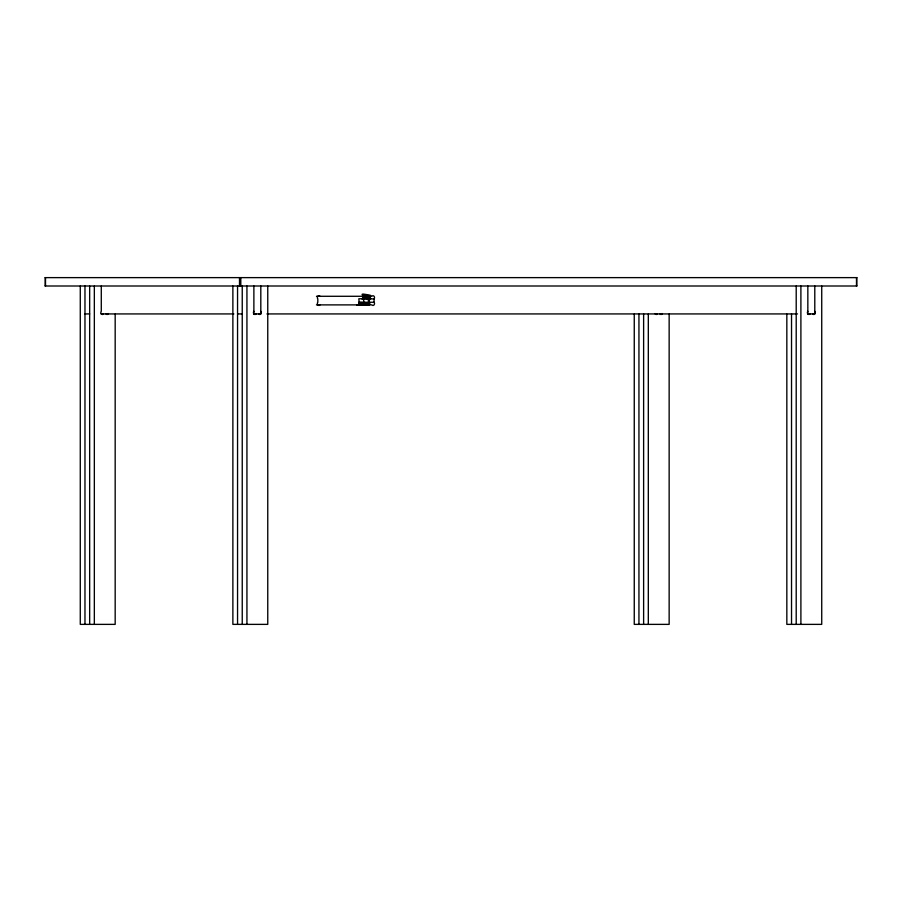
<?xml version="1.0" encoding="UTF-8"?>
<svg xmlns="http://www.w3.org/2000/svg" width="902" height="902" viewBox="0 0 902 902"><rect width="100%" height="100%" fill="white"/><g stroke="black" fill="none" stroke-linecap="round" stroke-linejoin="round"><path stroke-width="1.35" d="M361.668 298.776C367.385 296.115 354.385 291.921 370.812 295.439M358.274 305.316L359.278 303.726L358.838 298.776L370.361 298.675M368.208 298.776L368.659 303.726L367.745 305.271L356.651 304.887M363.202 297.153L370.237 297.029M368.568 304.211L359.199 304.211L368.625 303.974M363.01 297.84L370.079 297.739M358.94 304.752L368.433 304.549M367.926 305.158L356.888 305.124M362.435 298.528L370.812 298.393M362.965 305.316L363.968 303.726L363.517 298.776M362.164 298.675L370.643 298.528M366.359 298.776L367.813 297.513L367.294 295.439M45.111 277.624L856.889 277.624M45.111 286.002L856.889 286.002M362.683 295.506L369.786 295.597M362.829 295.687L369.921 295.777M362.954 295.879L370.034 295.98M363.055 296.082L370.124 296.194M316.478 296.284L371.872 296.284A1.86 1.545 -90 0 1 374.059 296.284A1.86 1.545 -90 0 1 374.059 298.912L374.059 302.26A1.86 1.545 -90 0 1 374.059 304.887A1.86 1.545 -90 0 1 371.872 304.887L316.455 304.887M363.156 296.431L370.215 296.544M363.202 296.668L370.226 296.668M363.213 296.792L370.237 296.916M363.179 297.277L370.215 297.277M363.134 297.513L370.192 297.389M363.089 297.626L370.124 297.626M362.897 298.043L369.978 297.942M362.762 298.224L369.854 298.134M367.182 296.284A1.86 1.545 -90 0 1 369.369 296.284A1.86 1.545 -90 0 1 369.369 298.912L374.059 298.912M358.838 302.26L368.275 302.35M368.67 305.372A1.86 1.545 -90 0 0 369.369 302.26L374.059 302.26M358.973 302.441L368.456 302.655M359.086 302.655L368.512 302.756M359.176 302.88L368.546 302.88M359.21 302.993L368.614 303.106M359.278 303.354L368.647 303.354M359.289 303.478L368.659 303.478M359.278 303.726L368.659 303.602M359.267 303.85L368.647 303.85M359.109 304.436L368.523 304.324M358.872 304.842L368.309 304.752M84.968 313.93L89.659 313.93M101.125 313.93L233.855 313.93M237.553 313.93L242.243 313.93M253.71 313.93L260.813 313.93A1.86 1.545 -90 0 0 260.813 311.303M266.913 313.93L797.526 313.93M807.685 313.93L814.788 313.93L814.788 286.002M366.64 305.338L366.032 304.887M361.95 305.338L361.341 304.887M856.742 277.624L856.742 286.002M856.494 277.624L856.494 286.002M821.733 286.047L821.733 624.376L786.837 624.376L786.837 314.133M807.842 286.002L807.842 313.93A1.86 1.545 -90 0 0 810.03 313.93M800.897 286.047L800.897 624.376M796.207 286.047L796.207 624.376M791.528 313.93L791.528 624.376M669.149 314.133L669.149 624.376L634.253 624.376L634.253 314.133M648.312 314.133L648.312 624.376M643.622 313.93L643.622 624.376M638.943 313.93L638.943 624.376M369.369 298.912L369.369 302.26M267.759 286.047L267.759 624.376L232.874 624.376L232.874 286.047M260.813 286.002L260.813 313.93A1.86 1.545 -90 0 1 258.637 313.93M253.879 286.002L253.879 313.93A1.86 1.545 90 0 0 256.055 313.93M246.934 286.047L246.934 624.376M242.243 286.002L242.243 624.376M240.8 277.624L240.8 286.002M239.504 277.624L239.504 286.002M237.553 286.002L237.553 624.376M115.174 314.133L115.174 624.376L80.278 624.376L80.278 286.047M101.283 286.047L101.283 311.303A1.86 1.545 -90 0 0 101.283 313.93A1.86 1.545 -90 0 0 103.471 313.93M94.338 286.047L94.338 624.376M89.659 286.002L89.659 624.376M84.968 286.002L84.968 624.376M45.506 277.624L45.506 286.002M45.258 277.624L45.258 286.002M807.842 313.93A1.86 1.545 -90 0 1 807.842 311.303M814.788 311.303A1.86 1.545 -90 0 1 814.788 313.93A1.86 1.545 -90 0 1 812.601 313.93M108.477 313.546A1.86 1.545 -90 0 1 106.053 313.93M657.434 313.93A1.86 1.545 -90 0 1 655.01 313.546M662.44 313.546A1.86 1.545 -90 0 1 660.016 313.93M253.879 313.93A1.86 1.545 -90 0 1 253.879 311.303M319.996 296.284A1.86 1.545 -90 0 0 317.808 296.284A1.86 1.545 -90 0 0 317.808 298.912L317.808 302.26A1.86 1.545 -90 0 0 317.808 304.887A1.86 1.545 -90 0 0 319.996 304.887M367.881 305.372A1.86 1.545 -90 0 1 367.182 304.887"/></g></svg>
